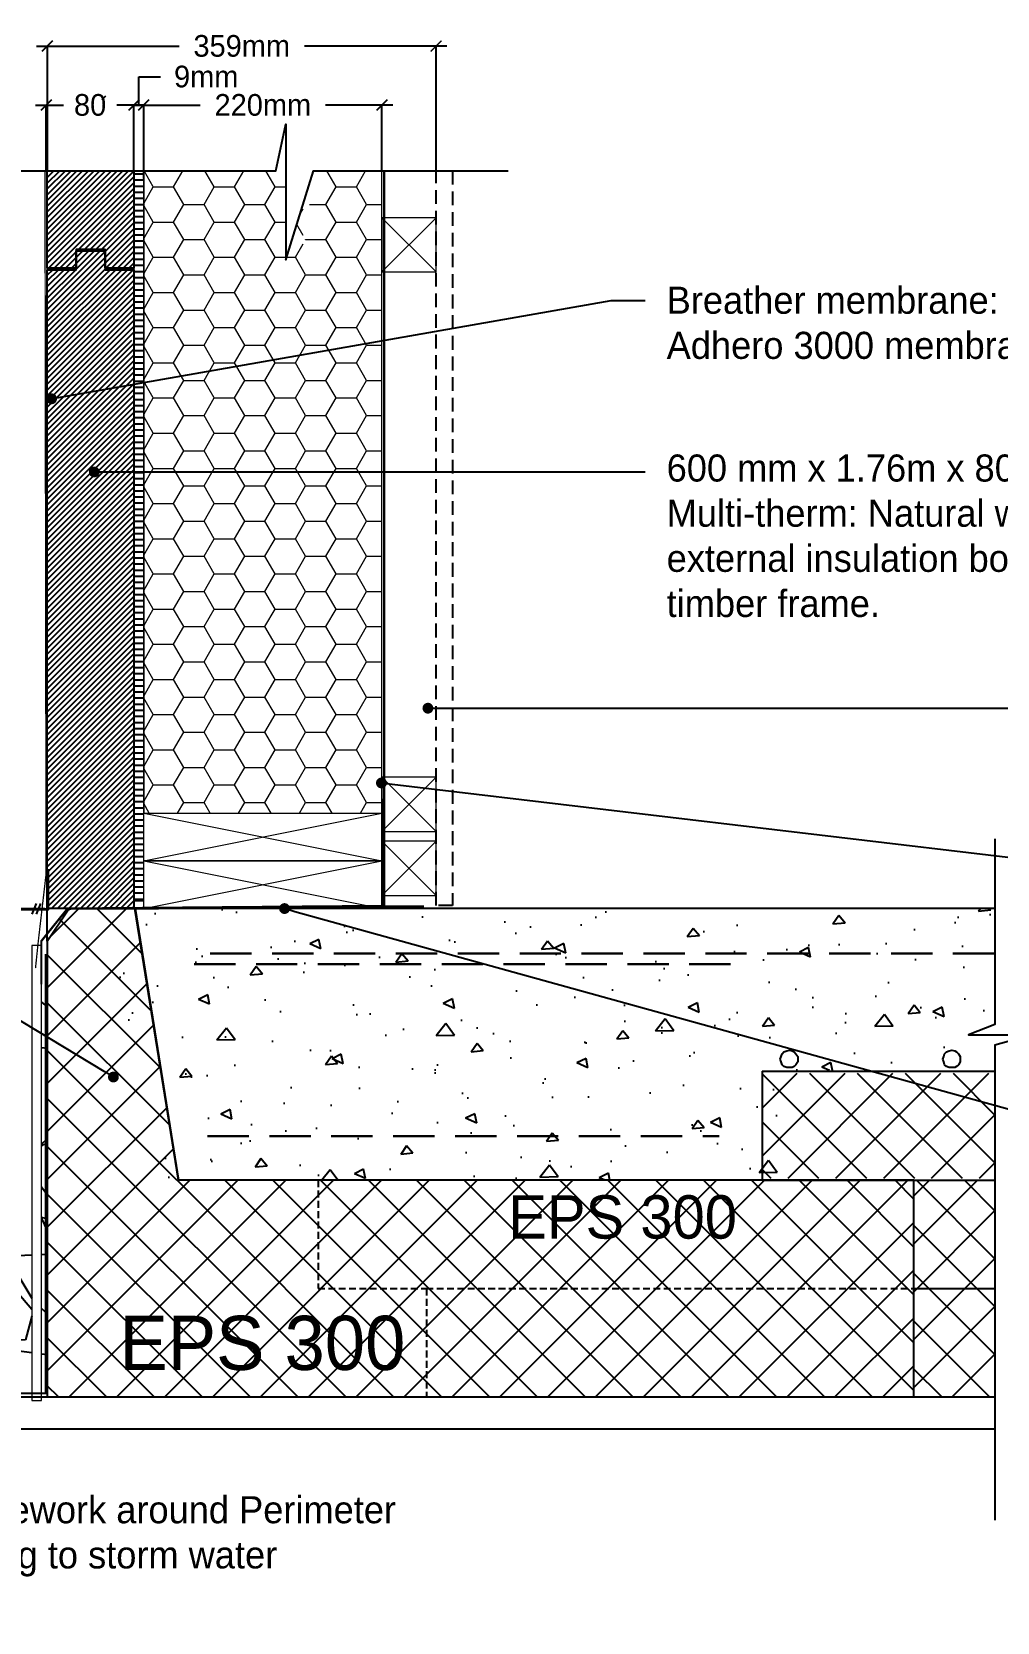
# Model space of a CAD drawing. Header units: millimetres. Extents: x -1562 to 49121, y -21091 to 0.
# Drawn here: x 44289 to 45181, y -7170 to -5702 of the extents above; entities that cross this region are included whole.
import ezdxf
from ezdxf import colors
from ezdxf.entities.mleader import LeaderData, LeaderLine
from ezdxf.math import Vec2, Vec3

# ---------------------------------------------------------------- set-up
doc = ezdxf.new("R2010")
doc.units = ezdxf.units.MM
doc.header["$MEASUREMENT"] = 0
for name, pattern in [('ACAD_ISO02W100', [15, 12, -3]), ('CACHE', [0.375, 0.25, -0.125]), ('DASHDOT', [25.4, 12.7, -6.35, 0, -6.35]), ('DASHED', [19.049999999999997, 12.7, -6.35]), ('DASHED2', [0.375, 0.25, -0.125]), ('PDASHED2', [9.524999999999999, 6.35, -3.175])]:
    doc.linetypes.add(name, pattern=pattern)
for name, color, linetype in [('-TSD Section Insulation', 11, 'Continuous'), ('-TSD Text', 7, 'Continuous'), ('Fixings', 1, 'Continuous'), ('H001_HATCH', 252, 'Continuous'), ('HATCH', 251, 'Continuous'), ('LLS OSB', 8, 'Continuous'), ('LLS_Dimensions', 6, 'Continuous'), ('LLS_Gutex Multitherm', 41, 'Continuous'), ('LLS_Ins Foundation', 7, 'Continuous'), ('LLS_Membranes', 124, 'Continuous'), ('Radon', 10, 'DASHED'), ('SA AIR TIGHT MEMBRANE', 95, 'CACHE'), ('STEEL', 4, 'Continuous'), ('Underlay', 143, 'ACAD_ISO02W100'), ('WALL', 8, 'Continuous')]:
    doc.layers.add(name, color=color, linetype=linetype)
for name, color, linetype, lineweight in [('Concrete', 253, 'Continuous', 0), ('Kit', 40, 'Continuous', 15), ('LLS_ Kit', 40, 'Continuous', 15), ('LLS_Text', 6, 'Continuous', 15)]:
    doc.layers.add(name, color=color, linetype=linetype, lineweight=lineweight)
doc.layers.add('LLS CELLULOSE', color=41, linetype='Continuous', lineweight=15, transparency=0.65)
doc.layers.add('LLS PB 15 (by others)', color=11, linetype='DASHED', transparency=0.4)
doc.layers.add('PDF2_Geometry', color=7, linetype='Continuous', true_color=0x5a5a5a)
doc.layers.add('PDF_Geometry', color=7, linetype='Continuous', true_color=0x5a5a5a)
doc.styles.add('Century Gothic', font='GOTHIC.TTF')
doc.styles.add('TSD Style 2', font='GOTHIC.TTF')
doc.dimstyles.new('FIA DIM Style', dxfattribs={"dimtxt": 20, "dimasz": 10, "dimexe": 0.18, "dimexo": 0.0625, "dimgap": 10, "dimtad": 0, "dimtih": 1, "dimtoh": 1, "dimdec": 0, "dimzin": 0, "dimdsep": 46, "dimtxsty": 'Century Gothic', "dimblk": 'ARCHTICK', "dimblk1": 'ARCHTICK', "dimblk2": 'ARCHTICK', "dimcen": 0.09, "dimdle": 10, "dimadec": 0, "dimazin": 0, "dimtfac": 1, "dimtdec": 0, "dimtofl": 0, "dimtmove": 0, "dimatfit": 3, "dimfxl": 1, "dimtolj": 1, "dimtzin": 0, "dimarcsym": 0})

# ---------------------------------------------------------------- blocks, each defined once
blk = doc.blocks.new('220 cls stud')
at = {"layer": 'Kit', "lineweight": 5}
blk.add_lwpolyline([(3.751665644813329e-12, 44), (219.999999999454, 43.99950813823307), (219.9999016271006, -0.0004918616577924695), (-9.837234961196373e-05, 1.091393642127514e-10)], close=True, dxfattribs=at)
at = {"layer": 'Kit', "color": 251, "lineweight": 5}
for points in [[(-9.837234961196373e-05, 1.091393642127514e-10), (219.999999999454, 43.99950813823307)], [(3.751665644813329e-12, 44), (219.9999016271006, -0.0004918616577924695)]]:
    blk.add_lwpolyline(points, dxfattribs=at)
blk = doc.blocks.new('50 x 50 batten')
at = {"layer": 'Kit', "color": 251, "lineweight": 5}
for p, q in [((0, 0), (50, -50)), ((50, 0), (0, -50))]:
    blk.add_line(p, q, dxfattribs=at)
at = {"layer": 'Kit', "lineweight": 5}
blk.add_lwpolyline([(0, -50), (50, -50), (50, 0), (0, 0)], close=True, dxfattribs=at)
blk = doc.blocks.new('_Dot')
at = {"color": 0, "linetype": 'ByBlock', "lineweight": -2}
blk.add_line((-0.5, 0), (-1, 0), dxfattribs=at)
at = {"color": 0, "linetype": 'ByBlock', "const_width": 0.5}
blk.add_lwpolyline([(-0.25, 0, 1), (0.25, 0, 1)], format="xyb", close=True, dxfattribs=at)
blk = doc.blocks.new('_ArchTick')
at = {"color": 0, "linetype": 'ByBlock', "const_width": 0.15}
blk.add_lwpolyline([(-0.5, -0.5), (0.5, 0.5)], dxfattribs=at)
blk = doc.blocks.new('*D33')
at = {"layer": 'Defpoints', "color": 0, "transparency": 16777216}
for p in [(44662.78724421555, -5715.279137502173), (44303.80714323193, -5830.480991534238), (44662.78707970244, -5830.481504170478, -8.685541319884029e-09)]:
    blk.add_point(p, dxfattribs=at)
at = {"layer": 'H001_HATCH', "color": 0, "lineweight": -2, "transparency": 16777216}
for p, q in [((44293.80730774505, -5715.278610585575), (44425.46586877431, -5715.278798598728)), ((44303.80714332117, -5830.418491534238), (44303.80730800208, -5715.098624865934)), ((44672.78724421554, -5715.279151782533), (44541.12868318627, -5715.27896376938)), ((44662.78707979168, -5830.419004170478), (44662.78724447259, -5715.099137502173))]:
    blk.add_line(p, q, dxfattribs=at)
at = {"layer": 'H001_HATCH', "color": 0, "lineweight": -2, "transparency": 16777216, "xscale": 10, "yscale": 10, "zscale": 10}
for p, rotation in [((44303.80730774504, -5715.278624865934), 179.9999181795694), ((44662.78724421555, -5715.279137502173), 359.9999181795694)]:
    blk.add_blockref('_ArchTick', p, dxfattribs=dict(at, rotation=rotation))
at = {"layer": 'H001_HATCH', "color": 0, "transparency": 16777216, "insert": (44483.29727598029, -5715.278881184054), "char_height": 20, "attachment_point": 5, "style": 'Century Gothic'}
blk.add_mtext('\\A1;359mm', dxfattribs=at)
blk = doc.blocks.new('*D34')
at = {"layer": 'Defpoints', "color": 0, "transparency": 16777216}
for p in [(44612.78612699261, -5769.748670190475), (44392.78283835907, -5837.480991534238, -8.685541319884029e-09), (44612.78612699261, -5830.480991534238)]:
    blk.add_point(p, dxfattribs=at)
at = {"layer": 'H001_HATCH', "color": 0, "lineweight": -2, "transparency": 16777216}
for p, q in [((44382.78283835907, -5769.748670190475), (44444.878296408, -5769.748670190475)), ((44392.78283835907, -5837.418491534238), (44392.78283835907, -5769.568670190474)), ((44622.78612699261, -5769.748670190475), (44560.69066894369, -5769.748670190475)), ((44612.78612699261, -5830.418491534238), (44612.78612699261, -5769.568670190474))]:
    blk.add_line(p, q, dxfattribs=at)
at = {"layer": 'H001_HATCH', "color": 0, "lineweight": -2, "transparency": 16777216, "xscale": 10, "yscale": 10, "zscale": 10, "rotation": 180}
blk.add_blockref('_ArchTick', (44392.78283835907, -5769.748670190475), dxfattribs=at)
at = {"layer": 'H001_HATCH', "color": 0, "lineweight": -2, "transparency": 16777216, "xscale": 10, "yscale": 10, "zscale": 10}
blk.add_blockref('_ArchTick', (44612.78612699261, -5769.748670190475), dxfattribs=at)
at = {"layer": 'H001_HATCH', "color": 0, "transparency": 16777216, "insert": (44502.78448267584, -5769.748670190475), "char_height": 20, "attachment_point": 5, "style": 'Century Gothic'}
blk.add_mtext('\\A1;220mm', dxfattribs=at)
blk = doc.blocks.new('*D35')
at = {"layer": 'Defpoints', "color": 0, "transparency": 16777216}
for p in [(44383.80293638278, -5769.748670190475), (44383.80293638278, -5830.480991534238), (44392.78283835907, -5837.480991534238, -8.685541319884029e-09)]:
    blk.add_point(p, dxfattribs=at)
at = {"layer": 'H001_HATCH', "color": 0, "lineweight": -2, "transparency": 16777216}
for p, q in [((44388.29288737093, -5769.748670190475), (44388.29288737093, -5743.562551903595)), ((44388.29288737093, -5743.562551903595), (44408.29288737093, -5743.562551903595)), ((44383.80293638278, -5769.748670190475), (44373.80293638278, -5769.748670190475)), ((44383.80293638278, -5830.418491534238), (44383.80293638278, -5769.568670190474)), ((44392.78283835907, -5769.748670190475), (44383.80293638278, -5769.748670190475)), ((44392.78283835907, -5837.418491534238), (44392.78283835907, -5769.568670190474)), ((44392.78283835907, -5769.748670190475), (44402.78283835907, -5769.748670190475))]:
    blk.add_line(p, q, dxfattribs=at)
at = {"layer": 'H001_HATCH', "color": 0, "lineweight": -2, "transparency": 16777216, "xscale": 10, "yscale": 10, "zscale": 10}
blk.add_blockref('_ArchTick', (44383.80293638278, -5769.748670190475), dxfattribs=at)
at = {"layer": 'H001_HATCH', "color": 0, "lineweight": -2, "transparency": 16777216, "xscale": 10, "yscale": 10, "zscale": 10, "rotation": 180}
blk.add_blockref('_ArchTick', (44392.78283835907, -5769.748670190475), dxfattribs=at)
at = {"layer": 'H001_HATCH', "color": 0, "transparency": 16777216, "insert": (44450.50226874415, -5743.562551903595), "char_height": 20, "attachment_point": 5, "style": 'Century Gothic'}
blk.add_mtext('\\A1;9mm', dxfattribs=at)
blk = doc.blocks.new('*D36')
at = {"layer": 'Defpoints', "color": 0, "transparency": 16777216}
for p in [(44302.80714323193, -5769.748670190475), (44302.80714323193, -5830.480991534238), (44383.80293638278, -5830.480991534238)]:
    blk.add_point(p, dxfattribs=at)
at = {"layer": 'H001_HATCH', "color": 0, "lineweight": -2, "transparency": 16777216}
for p, q in [((44292.80714323193, -5769.748670190475), (44318.79110370946, -5769.748670190475)), ((44302.80714323193, -5830.418491534238), (44302.80714323193, -5769.568670190474)), ((44393.80293638278, -5769.748670190475), (44367.81897590525, -5769.748670190475)), ((44383.80293638278, -5830.418491534238), (44383.80293638278, -5769.568670190474))]:
    blk.add_line(p, q, dxfattribs=at)
at = {"layer": 'H001_HATCH', "color": 0, "lineweight": -2, "transparency": 16777216, "xscale": 10, "yscale": 10, "zscale": 10, "rotation": 180}
blk.add_blockref('_ArchTick', (44302.80714323193, -5769.748670190475), dxfattribs=at)
at = {"layer": 'H001_HATCH', "color": 0, "lineweight": -2, "transparency": 16777216, "xscale": 10, "yscale": 10, "zscale": 10}
blk.add_blockref('_ArchTick', (44383.80293638278, -5769.748670190475), dxfattribs=at)
at = {"layer": 'H001_HATCH', "color": 0, "transparency": 16777216, "insert": (44343.30503980735, -5769.748670190475), "char_height": 20, "attachment_point": 5, "style": 'Century Gothic'}
blk.add_mtext('\\A1;80', dxfattribs=at)

msp = doc.modelspace()

# ---------------------------------------------------------------- hatches: boundary and pattern name
at = {"layer": '-TSD Section Insulation', "transparency": 33554518}
h = msp.add_hatch(dxfattribs=at)
h.set_pattern_fill('ANSI37', color=256, scale=250)
h.set_pattern_definition([(45, (-93367.94907698523, 4810.599805180387), (-22.09708691207961, 22.09708691207961), []), (135, (-93367.94907698523, 4810.599805180387), (-22.09708691207961, -22.09708691207961), [])])
h.paths.add_polyline_path([(44403.80298335561, -6762.269012602719), (44403.8050117891, -6762.281689643136), (44424.82744906943, -6762.281847585855), (44384.68976556633, -6511.421725358308), (44321.80701279898, -6511.421725358308), (44303.80293638278, -6541.396286531384), (44303.80292998739, -6962.269018141411), (45103.8030073495, -6962.269019571486), (45103.80298335549, -6762.269011904693)])
at = {"layer": '-TSD Section Insulation', "transparency": 33554564}
h = msp.add_hatch(dxfattribs=at)
h.set_pattern_fill('AR-CONC', color=11, scale=15, angle=135)
h.set_pattern_definition([(185, (-96415.60695928217, 4810.599805180387), (-69.42106182179512, 82.7327998758331), [11.25, -123.75]), (130, (-96415.60695928217, 4810.599805180387), (-65.0652224397041, -94.49882510863287), [9, -99]), (235.45144446, (-96421.39204773532, 4817.494205014616), (-134.486283199839, -11.76602465069399), [9.561028799999999, -105.1713168]), (181.1842, (-96436.82016271776, 4789.386601744784), (-95.64206643217778, 130.7540081919492), [16.87499999999994, -185.6249999999995]), (231.6356354900001, (-96444.79032790345, 4800.282769204914), (-202.4567502286343, -4.185010257656444), [14.3415513, -157.757064]), (126.18416399, (-96436.82016271776, 4789.386601744784), (-202.4567501094144, -4.18501026984292), [13.49999999999997, -148.5000001499995]), (156, (-96442.12346357665, 4805.29650432149), (-20.60737147016548, 106.0157358171454), [11.25, -123.75]), (101, (-96442.12346357665, 4805.29650432149), (-102.721265309815, -51.10628895929311), [8.999999999999998, -98.99999999999999]), (206.45144474, (-96443.84074451965, 4814.131148912955), (-123.3286358375592, 54.90944624957298), [9.5610285, -105.1713168]), (172.5, (-96415.60695928217, 4810.599805180387), (-36.59847264188208, -34.01897779595102), [0, -97.8, 0, -100.5, 0, -99.375]), (142.5, (-96415.60695928217, 4810.599805180387), (-69.7364174850545, -13.93094133036901), [0, -57.3, 0, -95.55, 0, -37.875]), (102.4999999999999, (-96391.95423745147, 4786.947083349685), (-54.22811427222909, 59.01272509788091), [0, -37.5, 0, -117, 0, -155.25]), (92.49999999999977, (-96381.34763573365, 4776.340481631891), (-72.47397103109233, 51.23849747976993), [0, -48.75, 0, -77.69999999999999, 0, -110.25])])
h.paths.add_polyline_path([(45178.62705704289, -6657.209886066677), (45178.62705704289, -6637.451562485967), (45213.02584825526, -6627.84840980318), (45154.2222362285, -6627.84840980321), (45178.62705704289, -6618.59470799637), (45178.62705704289, -6511.414102777508), (44356.68880840008, -6511.415743078633), (44380.68672635058, -6661.402491312681), (44407.69526549663, -6661.402491312681), (44407.69526549663, -6762.269012602734), (45007.69526549663, -6762.269012602734), (45007.69526549663, -6661.402491312681)])
at = {"layer": '-TSD Section Insulation', "transparency": 33554518}
h = msp.add_hatch(dxfattribs=at)
h.set_pattern_fill('ANSI37', color=256, scale=250)
h.set_pattern_definition([(45, (-94452.95245284935, 4810.599805180387), (-22.09708691207961, 22.09708691207961), []), (135, (-94452.95245284935, 4810.599805180387), (-22.09708691207961, -22.09708691207961), [])])
h.paths.add_polyline_path([(45178.62705704289, -6760.269012602719), (45178.62705704289, -6663.402491312681), (44963.84884570104, -6663.402491312681), (44963.84884570104, -6760.269012602719)])
h.paths.add_polyline_path([(45178.62705704289, -6862.269121076362), (45178.62705704289, -6762.268884923094), (45103.80298335549, -6762.268882434804), (45103.8029953525, -6862.269130053017)])
h.paths.add_polyline_path([(45178.62705704289, -6962.28036790976), (45178.62705704289, -6862.269126959891), (45103.80299535253, -6862.2691360512), (45103.80300735087, -6962.280365536153)])
at = {"layer": 'H001_HATCH', "transparency": 33554549}
h = msp.add_hatch(dxfattribs=at)
h.set_pattern_fill('ANSI31', color=33, scale=30)
h.set_pattern_definition([(45, (4344.295912461886, 278.9853617470071), (-2.651650429449553, 2.651650429449553), [])])
edge = h.paths.add_edge_path()
edge.add_arc((44355.84078041207, -5762.774102119118), 2.5, 0, 360)
edge = h.paths.add_edge_path()
edge.add_arc((44383.80293638278, -5985.314680474668), 2.5, 180.0000000025013, 270, ccw=False)
edge.add_arc((44383.80293638278, -5985.314680474668), 2.5, 90, 180.0000000025013, ccw=False)
edge.add_line((44383.80293638278, -5982.814680474668), (44383.80293638278, -5921.725557000205))
edge.add_line((44383.80293638278, -5921.725557000205), (44357.13626971612, -5921.725557000205))
edge.add_line((44357.13626971612, -5921.725557000205), (44357.13626971612, -5904.421203307549))
edge.add_line((44357.13626971612, -5904.421203307549), (44330.46960304945, -5904.421203307549))
edge.add_line((44330.46960304945, -5904.421203307549), (44330.46960304945, -5920.421203307549))
edge.add_line((44330.46960304945, -5920.421203307549), (44330.46960304945, -5921.725557000205))
edge.add_line((44330.46960304945, -5921.725557000205), (44303.80293638278, -5921.725557000205))
edge.add_line((44303.80293638278, -5921.725557000205), (44303.80293638278, -6511.421203307549))
edge.add_line((44303.80293638278, -6511.421203307549), (44330.46960304945, -6511.421203307549))
edge.add_line((44330.46960304945, -6511.421203307549), (44330.46960304945, -6489.116849614893))
edge.add_line((44330.46960304945, -6489.116849614893), (44330.46952911807, -6511.420877162996))
edge.add_line((44330.46952911807, -6511.420877162996), (44357.13619578473, -6511.420877162996))
edge.add_line((44357.13619578473, -6511.420877162996), (44357.13626971611, -6511.421780774935))
edge.add_line((44357.13626971611, -6511.421780774935), (44383.80293638278, -6511.421780774935))
edge.add_line((44383.80293638278, -6511.421780774935), (44383.80293638278, -5987.814680474668))
h.paths.add_polyline_path([(44383.80293638278, -5830.480991534241), (44303.80293638278, -5830.480991534239), (44303.80293638278, -5920.421203307549), (44330.46960304945, -5920.421203307549), (44330.46960304945, -5903.116849614893), (44357.13626971611, -5903.116849614893), (44357.13626971611, -5920.421203307549), (44383.80293638278, -5920.421203307549)])
h = msp.add_hatch(dxfattribs=at)
h.set_pattern_fill('ANSI31', color=33, scale=45, angle=135)
h.set_pattern_definition([(180, (-137996.145455008, -25149.56111760968), (-4.440892098500626e-16, -5.625), [])])
h.paths.add_polyline_path([(44393.23435484205, -5830.48099153423), (44384.26010145752, -5830.480991534245), (44383.80714323193, -6452.513879156719), (44383.80293638278, -6504.421203307549), (44392.78640857957, -6504.421233496661)])
at = {"layer": 'LLS CELLULOSE'}
h = msp.add_hatch(dxfattribs=at)
h.set_pattern_fill('HONEY', color=256, scale=150, angle=-1.272221872585407e-14)
h.set_pattern_definition([(0, (-317.1377798977192, 3345.391767396883), (28.125, 16.23797632095822), [18.75, -37.5]), (120, (-317.1377798977192, 3345.391767396883), (-28.12499999999999, 16.23797632095824), [18.75, -37.5]), (59.99999999999999, (-317.1377798977192, 3345.391767396883), (1.345611458745487e-14, 32.47595264191645), [-37.5, 18.75])])
h.paths.add_polyline_path([(44540.00491769856, -5861.272783092592), (44524.00414422903, -5912.582200321876), (44524.00414422903, -5830.481237465139), (44392.78844740158, -5830.481237465139), (44392.78844740158, -6423.421123094098), (44612.78690046215, -6423.421123094098), (44612.78690046215, -5830.481237465139), (44549.60807038134, -5830.481237465139), (44540.00491769856, -5912.582446252783)])
at = {"layer": 'LLS OSB', "transparency": 33554559}
h = msp.add_hatch(dxfattribs=at)
h.set_pattern_fill('GRAVEL', color=256, scale=200, angle=135)
h.set_pattern_definition([(3.012787504000006, (-37466.27375437261, 4763.466592043445), (2404.163056034271, 141.4213562373009), [26.90719999999991, -2663.817609414728]), (319.969740728, (-37439.40369668751, 4764.880805605815), (-1838.477631085025, 1555.634918610396), [46.1736, -4571.184952245999]), (267.510447078, (-37404.0483576282, 4735.182320795979), (141.4213562372743, 2969.848480983497), [32.5576, -3223.20651921994]), (42.27368900599997, (-37313.53868963631, 4715.383330922759), (-2969.848480983506, -2687.00576850888), [42.0476, -4162.711608325801]), (67.83365417800005, (-37282.42599126411, 4743.667602170211), (-989.9494936611721, -2404.163056034264), [41.231, -4081.87462561766]), (132.273689006, (-37266.869642078, 4781.851368354295), (2687.00576850888, -2969.848480983506), [42.0476, -4162.711608325801]), (172.6942404667, (-37295.15391332548, 4812.964066726501), (3252.691193458115, -424.2640687119322), [55.6058, -5504.9697097832]), (207.2553283749, (-37350.308242258, 4820.035134538364), (-4101.219330881981, -2121.320343559639), [52.4976, -5197.26429936268]), (256.429565615, (-37396.97728981634, 4795.993503978021), (-707.1067811865435, -2969.848480983501), [42.19, -4176.814621945799]), (310.236358309, (-37406.87678475294, 4754.981310669198), (-1414.213562373087, 1697.056274847717), [48.16639999999983, -2360.152515758449]), (357.3974377980001, (-37375.76408638075, 4718.211758047499), (3252.691193458109, -141.4213562373086), [62.2896, -6166.67500095898]), (273.814074834, (-37452.13161874888, 4856.804687160064), (141.4213562373141, -1838.477631085028), [21.2602, -2104.76896254694]), (306.46923439, (-37450.7174051865, 4835.591483724475), (-1555.634918610405, 2121.320343559642), [40.4474, -4004.3022832314]), (0, (-37426.67577462617, 4803.064571789884), (141.4213562373, 141.4213562373), [28.2842, -254.55851247462]), (338.198590514, (-37433.74684243803, 4776.194514104802), (-989.9494936611616, 424.2640687119306), [15.2316, -1507.92302117278]), (66.80140948600005, (-37419.60470681431, 4770.537659855308), (-282.8427124746783, -565.6854249492078), [21.5406, -1055.4923614269]), (165.9637565321, (-37411.11942544006, 4790.336649728528), (-707.1067811865521, 141.42135623732), [34.9858, -1131.20457896906]), (296.565051177, (-37445.06055093702, 4798.821931102775), (-141.4213562373144, 424.2640687119268), [25.2982, -607.15733203368]), (151.389540334, (-37337.58032019666, 4688.513273237662), (-1838.477631085025, 989.9494936611557), [35.44, -3508.56902933388]), (205.3461759419, (-37368.69301856888, 4705.483835986142), (2121.320343560295, 989.9494936614742), [29.7322, -2943.4815494638]), (68.19859051399996, (-37473.34482218447, 4770.537659855308), (-424.2640687119315, -989.9494936611611), [30.463, -1492.69162117278]), (118.610459666, (-37462.03111368549, 4798.821931102775), (989.9494936611554, -1838.477631085025), [35.44, -3508.5690293338]), (114.4439547799999, (-37249.89907932954, 4776.194514104802), (424.2640687119301, -989.9494936611751), [34.176, -1674.6247490635]), (69.77514056899999, (-37264.04121495326, 4807.307212477008), (-848.5281374238568, -2262.741699796953), [28.6356, -2834.9286126552]), (201.8014094864, (-37333.33767950954, 4913.373229654982), (-989.9494936611597, -424.2640687119269), [30.463, -1492.69162117278]), (152.3540246363, (-37361.62195075702, 4902.05952115601), (2404.163056034253, -1272.792206135788), [33.5262, -3319.084722848]), (204.4439547804, (-37264.04121495326, 4844.076765098707), (989.9494936611611, 424.264068711921), [17.088, -1691.7127490635]), (236.309932474, (-37324.85239813532, 4904.88794828075), (-424.2640687119355, -707.1067811865441), [10.198, -1009.60590271856]), (300.963756532, (-37330.5092523848, 4896.402666906517), (-282.8427124746129, 565.6854249492324), [41.231, -783.3901251235401]), (321.009005957, (-37309.29604894921, 4861.047327847187), (-1555.634918610408, 1272.792206135795), [38.21, -3782.78463490856]), (78.69006752599999, (-37398.39150337872, 4803.064571789884), (-141.4213562373093, -424.2640687119247), [28.8444, -692.2658550928]), (128.157226587, (-37392.73464912921, 4831.348843037351), (-2121.320343559637, 2687.00576850889), [50.3588, -4985.51252480566]), (195.9453959009, (-37423.8473475014, 4870.94682278379), (1555.634918610398, 424.2640687119286), [20.5912, -2038.5348281974]), (225, (-37443.64633737464, 4865.289968534311), (-2.842170943040401e-14, -282.842712474619), [12, -188]), (255.256437164, (-37310.71026251157, 4853.976260035324), (424.2640687119284, 1555.634918610407), [27.7848, -2750.70399788996]), (183.0127875042, (-37317.78133032343, 4827.106202350227), (-2404.163056034258, -141.4213562373059), [53.81439999999999, -2636.91040941474]), (135, (-37371.52144569362, 4824.277775225488), (-282.842712474619, 2.842170943040401e-14), [52, -148]), (100.304846469, (-37408.29099831532, 4861.047327847187), (-424.2640687119726, 2404.163056034256), [31.6228, -3130.654860168399]), (29.05460409900003, (-37413.9478525648, 4892.160026219393), (707.1067811865536, 424.2640687119238), [29.1204, -1426.9015778561]), (342.645975364, (-37388.49200844209, 4906.302161843119), (4101.219330881975, -1272.792206135772), [47.41299999999982, -4693.894836451856]), (310.42607874, (-37343.23717444614, 4892.160026219393), (1697.056274847707, -1979.898987322327), [50.1598, -4965.81468159378])])
h.paths.add_polyline_path([(43700.11717144829, -6761.405702730746), (43700.11717144829, -6830.212209454116), (44189.42455843669, -6830.192532654171), (44189.41767631444, -6761.405702730732)])
h.paths.add_polyline_path([(43700.11717144829, -6858.028459947851), (43700.11717144829, -6968.851770755082), (44303.80292998721, -6968.851770755082), (44303.80293638278, -6547.967566467272), (44298.39124306438, -6547.967566380339), (44298.40803061334, -6965.427344452055), (44289.4245584176, -6965.427339689824), (44289.41911998067, -6830.188511515229), (44198.40803059431, -6830.192171396619), (44198.40803061386, -6830.192367119951), (44189.42455841707, -6830.192336930839), (43700.11717144829, -6830.21211962555), (43700.11717144829, -6839.171605458268), (43675.71235063391, -6848.425307265064), (43734.51596266065, -6848.425307265079)])

# ---------------------------------------------------------------- linework, layer by layer
at = {"layer": '-TSD Section Insulation', "elevation": -8.685541319884029e-09}
msp.add_lwpolyline([(44303.80293638278, -6541.396285418075), (44303.80292998739, -6962.269018141411), (45103.8030073495, -6962.269019571486), (45103.80298335549, -6762.269011904693), (44425.32744906943, -6762.281847585855), (44385.18976556633, -6511.421725358308)], dxfattribs=at)
msp.add_lwpolyline([(44303.80293638278, -6541.396285418075), (44322.33415055874, -6513.644277902018, -0.2505669597789771), (44326.49233484324, -6511.420877162996), (44356.68962985487, -6511.420877162996)], format="xyb", dxfattribs=at)
at = {"layer": '-TSD Section Insulation', "linetype": 'PDASHED2', "elevation": -8.685541319884029e-09}
for points in [[(44553.80298335561, -6762.269012393317), (44553.80298335561, -6862.269012393317), (44653.80298335561, -6862.269012393317), (44653.80298335561, -6962.269012393317)], [(44653.80298335561, -6862.269012393317), (45103.80299535255, -6862.269021736578)]]:
    msp.add_lwpolyline(points, dxfattribs=at)
at = {"layer": 'Concrete', "lineweight": 5, "elevation": -1.948899996532173e-08}
msp.add_lwpolyline([(44298.3911435113, -6545.491958462884), (44289.40767131456, -6545.491970850202), (44289.42455841707, -6965.427326976383), (44298.40803061386, -6965.427357165496), (44298.3911435113, -6545.491958462884)], dxfattribs=at)
at = {"layer": 'Fixings'}
for points, elevation in [([(44237.83963600408, -6526.711604768137), (44237.83963600408, -6540.711604768137), (44254.84067266366, -6540.711604768137), (44254.84067266366, -6512.421780774935), (44304.80292207429, -6512.421780774935), (44304.80292207429, -6474.921780774935)], 3.978395831464688e-09), ([(44303.80293638278, -6541.396285418075), (44303.80293638278, -6487.896285418075)], -8.685541319884029e-09)]:
    msp.add_lwpolyline(points, dxfattribs=dict(at, elevation=elevation))
at = {"layer": 'Fixings', "color": 8, "lineweight": 25, "elevation": -9.64466806029528e-09}
for points in [[(44980.53903846392, -6650.515980523724), (44981.3882466347, -6647.97983179754), (44982.23745480548, -6645.432207285256), (44983.924395361, -6643.745266729824), (44986.47201987305, -6642.896058559043), (44989.00816859935, -6642.046850388291), (44991.55579311169, -6642.896058559043), (44993.25420945325, -6643.745266729824), (44994.95262579476, -6645.432207285256), (44996.6395663501, -6647.97983179754), (44996.6395663501, -6653.063605035979), (44994.95262579476, -6655.599753762162), (44993.25420945325, -6657.298170103695), (44991.55579311169, -6658.147378274447), (44986.47201987305, -6658.147378274447), (44983.924395361, -6657.298170103695), (44982.23745480548, -6655.599753762162), (44981.3882466347, -6653.063605035979)], [(45130.52756267787, -6650.515980523724), (45131.37677084866, -6647.97983179754), (45132.22597901944, -6645.432207285256), (45133.924395361, -6643.745266729824), (45136.47201987328, -6642.896058559043), (45139.00816859958, -6642.046850388291), (45141.55579311169, -6642.896058559043), (45143.24273366721, -6643.745266729824), (45144.94115000877, -6645.432207285256), (45146.63956635028, -6647.97983179754), (45146.63956635028, -6653.063605035979), (45144.94115000877, -6655.599753762162), (45143.24273366721, -6657.298170103695), (45141.55579311169, -6658.147378274447), (45136.47201987328, -6658.147378274447), (45133.924395361, -6657.298170103695), (45132.22597901944, -6655.599753762162), (45131.37677084866, -6653.063605035979)]]:
    msp.add_lwpolyline(points, close=True, dxfattribs=at)
at = {"layer": 'H001_HATCH'}
for points, elevation in [([(44180.24401387735, -5830.480991534238), (44514.75044242221, -5830.480991534238), (44524.00414422902, -5787.385812348632), (44524.00414422902, -5912.582200321882), (44549.60729691181, -5830.480991534238), (44729.33300495622, -5830.480991534238)], -5.957953893235841e-08), ([(45178.62705704289, -6447.00850493518), (45178.62705704289, -6618.594707996384), (45154.2222362285, -6627.848409803195), (45213.02584825526, -6627.848409803195), (45178.62705704289, -6637.451562485981), (45178.62705704289, -7075.874062590217)], -5.978912607370457e-08)]:
    msp.add_lwpolyline(points, dxfattribs=dict(at, elevation=elevation))
at = {"layer": 'HATCH', "transparency": 33554687}
for p, q in [((44301.44688980324, -6511.702625675334, 5.77947058260844e-06), (44251.03832436244, -6511.713182946796, 8.95261744017743e-07)), ((44293.35056331598, -6506.836316225967, 5.77947058260844e-06), (44289.50977089752, -6516.533529756507, 5.779470586161154e-06)), ((44297.43941846323, -6506.836316345176, 5.77947058260844e-06), (44293.59862604494, -6516.5335298756, 5.779470586161154e-06))]:
    msp.add_line(p, q, dxfattribs=at)
at = {"layer": 'LLS OSB', "lineweight": 5, "elevation": -8.685541319884029e-09}
msp.add_lwpolyline([(44383.79936616244, -5830.480991534238), (44383.80293638278, -6504.421203307549), (44392.78640857957, -6504.421233496661), (44392.78283835907, -5830.480991534238)], dxfattribs=at)
at = {"layer": 'LLS PB 15 (by others)', "elevation": -8.685541319884029e-09}
msp.add_lwpolyline([(44677.78811636202, -5830.480991534238), (44677.78811636202, -6508.736655690129), (44662.78707970244, -6508.736655690129), (44662.78707970244, -5830.480991534238)], dxfattribs=at)
at = {"layer": 'LLS_ Kit', "lineweight": 5, "elevation": -2.148413950602391e-08}
msp.add_lwpolyline([(44392.78865769628, -5830.480991534238), (44392.78767393164, -6423.421123091266), (44612.78514322797, -6423.421123091266), (44612.78612699261, -5830.480991534238)], dxfattribs=at)
at = {"layer": 'LLS_Gutex Multitherm', "elevation": -8.685541319884029e-09}
for points in [[(44383.80293638278, -5830.480991534238), (44383.80293638278, -5920.421203307549), (44357.13626971611, -5920.421203307549), (44357.13626971611, -5903.116849614893), (44330.46960304945, -5903.116849614893), (44330.46960304945, -5920.421203307549), (44303.80293638278, -5920.421203307549), (44303.80293638278, -5830.480991534238)], [(44330.46960304945, -5904.421203307549), (44357.13626971612, -5904.421203307549), (44357.13626971612, -5921.725557000205), (44383.80293638278, -5921.725557000205), (44383.80292207429, -6511.421780774935), (44357.13625540762, -6511.421780774935), (44357.13625540762, -6511.421780774438), (44330.46958874095, -6511.421780774438), (44330.46958874095, -6511.421780774935), (44303.80292207429, -6511.421780774935), (44303.80293638278, -5921.725557000205), (44330.46960304945, -5921.725557000205), (44330.46960304945, -5904.421203307549)]]:
    msp.add_lwpolyline(points, dxfattribs=at)
at = {"layer": 'LLS_Ins Foundation'}
for points, elevation in [([(45178.62705704289, -6511.423405317317), (44356.68976556633, -6511.421725358308)], -9.64466806029528e-09), ([(44963.84884570104, -6661.402491312681), (44963.84884570104, -6762.269012602719), (44424.82744906943, -6762.281847585855), (44384.68976556633, -6511.421725358308)], -8.685541319884029e-09), ([(44963.84884570104, -6661.402491312681), (45178.62705704289, -6661.402491312681)], -9.435080918949122e-09), ([(45064.69815133636, -6962.280489705885), (45178.62705704289, -6962.280489705885)], -9.435080918949122e-09), ([(45178.62705704289, -6991.940210856748), (43700.11717144829, -6991.937927296098)], -9.435080918949122e-09)]:
    msp.add_lwpolyline(points, dxfattribs=dict(at, elevation=elevation))
at = {"layer": 'LLS_Membranes', "color": 146, "linetype": 'DASHED', "lineweight": 25, "ltscale": 35, "true_color": 0x105689, "transparency": 33554687, "const_width": 2, "elevation": -6.744538320584526e-08}
msp.add_lwpolyline([(44612.78371008391, -6410.033499257846), (44612.78371008408, -6512.316576138113), (44322.47645995316, -6511.420877162996), (44298.28706149269, -6541.396285418075), (44298.28706149269, -6581.396285418075)], dxfattribs=at)
at = {"layer": 'PDF2_Geometry', "color": 250, "lineweight": 9, "true_color": 0x2c2c2c, "elevation": -9.435080918949125e-09}
msp.add_lwpolyline([(44253.80714323193, -5830.480991534238), (44253.80714323193, -6511.421780774935), (44303.80714323193, -6511.421780774935), (44303.80714323193, -5830.480991534238)], dxfattribs=at)
at = {"layer": 'PDF_Geometry', "color": 11, "lineweight": 25}
for p, q in [((44963.84884570104, -6762.269012602719, -8.685541319884029e-09), (45178.62705704289, -6762.269012602719, -8.717174122835575e-09)), ((45103.80299535255, -6862.269260220932, -8.685541319884029e-09), (45178.62705704289, -6862.269251153604, -8.696873130106742e-09)), ((43700.11717144829, -6962.280489705885, -8.685541319884029e-09), (45064.69815133636, -6962.280489705885, -8.685541319884029e-09))]:
    msp.add_line(p, q, dxfattribs=at)
at = {"layer": 'Radon', "linetype": 'DASHDOT', "const_width": 2}
for points, elevation in [([(44302.29037368212, -6553.262429464059), (44302.3154932146, -6958.856064679076), (43962.03992345098, -6958.855885620524)], -8.685541319884029e-09), ([(43700.11717144829, -6962.280489705885), (45178.62705704289, -6962.280489705885)], -9.435080918949122e-09)]:
    msp.add_lwpolyline(points, dxfattribs=dict(at, elevation=elevation))
at = {"layer": 'SA AIR TIGHT MEMBRANE', "linetype": 'DASHED2', "ltscale": 80, "transparency": 33554687, "const_width": 2, "elevation": 2.544959588729921e-08}
msp.add_lwpolyline([(44614.78241020401, -5830.480991534238), (44614.78923456687, -6509.421701091491), (44651.62075362682, -6509.421254197023)], dxfattribs=at)
at = {"layer": 'STEEL', "color": 146, "linetype": 'DASHED', "lineweight": 30, "ltscale": 3, "true_color": 0x105689}
for points, elevation in [([(44454.14492269025, -6552.938127718055), (45178.62705704289, -6552.938127718055)], -9.435080918949122e-09), ([(44934.62705704289, -6562.617017217086), (44428.76534663008, -6562.625747839633)], -9.435080918949122e-09), ([(44451.69982705319, -6721.594158935801), (44924.01182056621, -6721.594158935801)], -8.685541319884029e-09)]:
    msp.add_lwpolyline(points, dxfattribs=dict(at, elevation=elevation))
at = {"layer": 'Underlay', "linetype": 'DASHED2', "ltscale": 80, "transparency": 33554687, "const_width": 1.2, "elevation": 15.59448185404746}
msp.add_lwpolyline([(44301.64662780056, -5830.480991534238), (44302.62906408748, -6479.728787538701), (44295.62970417745, -6540.096990010748), (44295.62970417745, -6540.096990010748), (44292.86417396642, -6566.44471993078)], dxfattribs=at)

# ---------------------------------------------------------------- block references
at = {"layer": 'LLS_ Kit'}
for p in [(44392.78767393214, -6467.420877163215, -2.148413950602391e-08), (44392.78757555979, -6511.420877163098, -2.148413950602391e-08)]:
    msp.add_blockref('220 cls stud', p, dxfattribs=at)
at = {"layer": 'LLS_Dimensions'}
for p in [(44612.783710084, -5873.779873224474, -7.936001720818936e-09), (44612.783710084, -6390.279873224474, -7.936001720818936e-09), (44612.783710084, -6449.23378547766, -7.726414579472781e-09)]:
    msp.add_blockref('50 x 50 batten', p, dxfattribs=at)

# ---------------------------------------------------------------- texts
at = {"layer": '-TSD Text', "color": 7, "linetype": 'Continuous', "insert": (44370.4358226898, -6887.340437564391, -8.685541319884552e-09), "char_height": 50, "attachment_point": 1, "rotation": 1.5626500140334187e-06, "style": 'TSD Style 2'}
msp.add_mtext('EPS 300', dxfattribs=at)
at = {"layer": 'WALL', "transparency": 33554687, "insert": (44729.40838858621, -6776.08354044479, -8.62081627826052e-09), "char_height": 40, "attachment_point": 1, "rotation": 1.5626500000000002e-06, "style": 'TSD Style 2'}
msp.add_mtext('EPS 300 ', dxfattribs=at)

# ---------------------------------------------------------------- dimensions: what is measured, and where the dimension line sits
at = {"layer": 'H001_HATCH'}
dim = msp.add_aligned_dim(p1=(44303.80714323193, -5830.480991534238), p2=(44662.78707970244, -5830.481504170478, -8.685541319884029e-09), distance=115.2023666684219, dimstyle='FIA DIM Style', override={"dimpost": 'mm'}, dxfattribs=at)
dim.commit()
dim.dimension.update_dxf_attribs({"geometry": '*D33', "text_midpoint": (44483.29727598029, -5715.278881184054)})
for base, p2, override, picture, middle in [((44383.80293638278, -5769.748670190475), (44383.80293638278, -5830.480991534238), {"dimpost": 'mm', "dimtmove": 1}, '*D35', (44418.29288737093, -5743.562551903595)), ((44612.78612699261, -5769.748670190475), (44612.78612699261, -5830.480991534238), {"dimpost": 'mm'}, '*D34', (44502.78448267584, -5769.748670190475))]:
    dim = msp.add_linear_dim(base=base, p1=(44392.78283835907, -5837.480991534238, -8.685541319884029e-09), p2=p2, dimstyle='FIA DIM Style', override=override, dxfattribs=at)
    dim.commit()
    dim.dimension.update_dxf_attribs({"geometry": picture, "text_midpoint": middle})
dim = msp.add_linear_dim(base=(44302.80714323193, -5769.748670190475), p1=(44383.80293638278, -5830.480991534238), p2=(44302.80714323193, -5830.480991534238), text='80', dimstyle='FIA DIM Style', override={"dimpost": 'mm', "dimtmove": 1}, dxfattribs=at)
dim.commit()
dim.dimension.update_dxf_attribs({"geometry": '*D36', "text_midpoint": (44343.30503980735, -5769.748670190475)})

# ---------------------------------------------------------------- leaders
at = {"layer": 'LLS_Text'}
ml = msp.add_multileader_mtext('Standard', dxfattribs=at)
ml.set_content('Breather membrane: Pro Clima Solitex Adhero 3000 membrane', color=256, style='Century Gothic')
ml.set_leader_properties(color=11)
ml.set_arrow_properties(name='DOT')
ml.build(insert=Vec2(0, 0))
ml.multileader.update_dxf_attribs({"dogleg_length": 50, "arrow_head_size": 10})
ctx = ml.context
ctx.base_point, ctx.char_height, ctx.arrow_head_size, ctx.landing_gap_size, ctx.plane_origin = Vec3(44855.60851939472, -5950.211168303451), 25, 10, 20, Vec3(45108.41325413028, -5951.90670892185)
notes = []
notes.append((ctx, [(0, (1, 1, 0), (44824.45090088596, -5950.211168303451), (1, 0), 31.15761850876493, [(0, [(44307.70744594808, -6040.923208998075)], 0, [])])]))
ctx.mtext.insert, ctx.mtext.width, ctx.mtext.defined_height, ctx.mtext.flow_direction = Vec3(44875.60851939472, -5937.396756338801), 609.9901450696889, 96.13911305073992, 5
ml = msp.add_multileader_mtext('Standard', dxfattribs=at)
ml.set_content('600 mm x 1.76m x 80mm thick Gutex Multi-therm: Natural wood fibre T&G external insulation board.  Fixings to timber frame. ', color=256, style='Century Gothic')
ml.set_leader_properties(color=11)
ml.set_arrow_properties(name='DOT')
ml.build(insert=Vec2(0, 0))
ml.multileader.update_dxf_attribs({"dogleg_length": 50, "arrow_head_size": 10})
ctx = ml.context
ctx.base_point, ctx.char_height, ctx.arrow_head_size, ctx.landing_gap_size, ctx.plane_origin = Vec3(44855.60851939472, -6108.420288229861), 25, 10, 20, Vec3(45090.78075851045, -6132.903788173562)
notes.append((ctx, [(0, (1, 1, 0), (44824.45090088596, -6108.420288229861), (1, 0), 31.15761850876493, [(0, [(44347.11279435755, -6108.420288229861)], 0, [])])]))
ctx.mtext.insert, ctx.mtext.width, ctx.mtext.defined_height, ctx.mtext.flow_direction = Vec3(44875.60851939472, -6092.300301826054), 576.1172552827811, 96.13911305073992, 5
ml = msp.add_multileader_mtext('Standard', dxfattribs=at)
ml.set_content('50mm service cavity with horizontal  timber battens. ', color=256, style='Century Gothic')
ml.set_leader_properties(color=11)
ml.set_arrow_properties(name='DOT')
ml.build(insert=Vec2(0, 0))
ml.multileader.update_dxf_attribs({"dogleg_length": 50, "arrow_head_size": 10})
ctx = ml.context
ctx.base_point, ctx.char_height, ctx.arrow_head_size, ctx.landing_gap_size, ctx.plane_origin = Vec3(45267.3303470864, -6326.504190732132, -7.726414579472781e-09), 25, 10, 20, Vec3(45254.440369624, -6187.262583875567, -7.726414579472781e-09)
notes.append((ctx, [(0, (1, 1, 0), (45236.17272857764, -6326.504190732132, -7.726414579472781e-09), (1, 0), 31.15761850876493, [(0, [(44655.17272857764, -6326.504190732132, -7.726414579472781e-09)], 0, [])])]))
ctx.mtext.insert, ctx.mtext.width, ctx.mtext.defined_height, ctx.mtext.flow_direction = Vec3(45287.3303470864, -6313.766257353478, -7.726414579472781e-09), 743.8632870965848, 120.0201903413417, 5
ml = msp.add_multileader_mtext('Standard', dxfattribs=at)
ml.set_content('KORE Insulated Foundation by LLS Engineers - Specifications and details to be engineered to suit the timber frame.', color=256, style='Century Gothic')
ml.set_leader_properties(color=11)
ml.set_arrow_properties(name='DOT')
ml.build(insert=Vec2(0, 0))
ml.multileader.update_dxf_attribs({"text_left_attachment_type": 2, "text_right_attachment_type": 2, "dogleg_length": 50, "arrow_head_size": 10})
ctx = ml.context
ctx.base_point, ctx.char_height, ctx.arrow_head_size, ctx.landing_gap_size, ctx.plane_origin = Vec3(43529.09848146744, -6491.048414142007, -1.948899996532173e-08), 25, 10, 20, Vec3(43376.18572016226, -6290.488512249705, -1.948899996532173e-08)
ctx.left_attachment, ctx.right_attachment, ctx.text_align_type = 2, 2, 2
notes.append((ctx, [(0, (1, 1, 0), (44073.53958060163, -6491.048414142007, -1.948899996532173e-08), (-1, 0), 31.15761850876493, [(0, [(44364.81045714662, -6666.940780540655, -1.948899996532173e-08)], 0, [])])]))
ctx.mtext.insert, ctx.mtext.width, ctx.mtext.defined_height, ctx.mtext.alignment, ctx.mtext.flow_direction = Vec3(44022.38196209287, -6392.215420713501, -1.948899996532173e-08), 494.7748003034685, 96.13911305073992, 3, 5
ml = msp.add_multileader_mtext('Standard', dxfattribs=at)
ml.set_content('Vapour barrier: Intello airtightness membrane layer. As part of airtightness package only.', color=256, style='Century Gothic')
ml.set_leader_properties(color=11)
ml.set_arrow_properties(name='DOT')
ml.build(insert=Vec2(0, 0))
ml.multileader.update_dxf_attribs({"dogleg_length": 50, "arrow_head_size": 10})
ctx = ml.context
ctx.base_point, ctx.char_height, ctx.arrow_head_size, ctx.landing_gap_size, ctx.plane_origin = Vec3(45267.3303470864, -6469.504190732132, -7.726414579472781e-09), 25, 10, 20, Vec3(45254.440369624, -6449.178256101488, -7.726414579472781e-09)
notes.append((ctx, [(0, (1, 1, 0), (45236.17272857764, -6469.504190732132, -7.726414579472781e-09), (1, 0), 31.15761850876493, [(0, [(44612.27417653355, -6395.525139184119, -7.726414579472781e-09)], 0, [])])]))
ctx.mtext.insert, ctx.mtext.width, ctx.mtext.defined_height, ctx.mtext.flow_direction = Vec3(45287.3303470864, -6453.384204328325, -7.726414579472781e-09), 711.7300895846674, 96.13911305073992, 5
ml = msp.add_multileader_mtext('Standard', dxfattribs=at)
ml.set_content('DPC to overlap VCL by 100mm. VCL to be taped to a primed concrete floor slab. As part of airtightness package only.', color=256, style='Century Gothic')
ml.set_leader_properties(color=11)
ml.set_arrow_properties(name='DOT')
ml.build(insert=Vec2(0, 0))
ml.multileader.update_dxf_attribs({"dogleg_length": 31.15761850876493, "arrow_head_size": 10})
ctx = ml.context
ctx.base_point, ctx.char_height, ctx.arrow_head_size, ctx.landing_gap_size, ctx.plane_origin = Vec3(45287.34622197649, -6714.504190732132, -7.936001720818936e-09), 25, 10, 20, Vec3(46057.60905536915, -7095.341273956659, -7.936001720818936e-09)
notes.append((ctx, [(0, (1, 1, 0), (45256.18860346773, -6714.504190732132, -7.936001720818936e-09), (1, 0), 31.15761850876493, [(0, [(44522.80335207725, -6511.421123093873, -7.936001720818936e-09)], 0, [])])]))
ctx.mtext.insert, ctx.mtext.width, ctx.mtext.defined_height, ctx.mtext.flow_direction = Vec3(45307.34622197649, -6698.384204328325, -7.936001720818936e-09), 636.2199129286455, 450.054781921149, 5
ml = msp.add_multileader_mtext('Standard', dxfattribs=at)
ml.set_content('Land Drainage pipework around Perimeter of Building outfalling to storm water soakway.', color=256, style='Century Gothic')
ml.set_leader_properties(color=11)
ml.set_arrow_properties(name='DOT')
ml.build(insert=Vec2(0, 0))
ml.multileader.update_dxf_attribs({"dogleg_length": 31.15761850876493, "arrow_head_size": 10})
ctx = ml.context
ctx.base_point, ctx.char_height, ctx.arrow_head_size, ctx.landing_gap_size, ctx.plane_origin = Vec3(43975.75473871059, -7069.716882053601, -1.948899996532173e-08), 25, 10, 20, Vec3(42079.17422586624, -6838.098511090253, -1.948899996532173e-08)
notes.append((ctx, [(1, (1, 1, 0), (43944.59712020183, -7069.716882053601, -1.948899996532173e-08), (1, 0), 31.15761850876493, [(0, [(43762.90020051939, -7065.345417704184, -1.948899996532173e-08)], 0, [])])]))
ctx.mtext.insert, ctx.mtext.width, ctx.mtext.defined_height, ctx.mtext.flow_direction = Vec3(43995.75473871059, -7053.834829028448, -1.948899996532173e-08), 664.3689672667533, 421.7263867888535, 5
for ctx, leaders in notes:
    for number, flags, end, landing, length, lines in leaders:
        leader = LeaderData()
        leader.index, (leader.has_last_leader_line, leader.has_dogleg_vector, leader.attachment_direction) = number, flags
        leader.last_leader_point, leader.dogleg_vector, leader.dogleg_length = Vec3(end), Vec3(landing), length
        for number, points, colour, breaks in lines:
            line = LeaderLine()
            line.index, line.vertices, line.color, line.breaks = number, Vec3.list(points), colors.encode_raw_color(colour), breaks
            leader.lines.append(line)
        ctx.leaders.append(leader)

doc.saveas('drawing.dxf')
